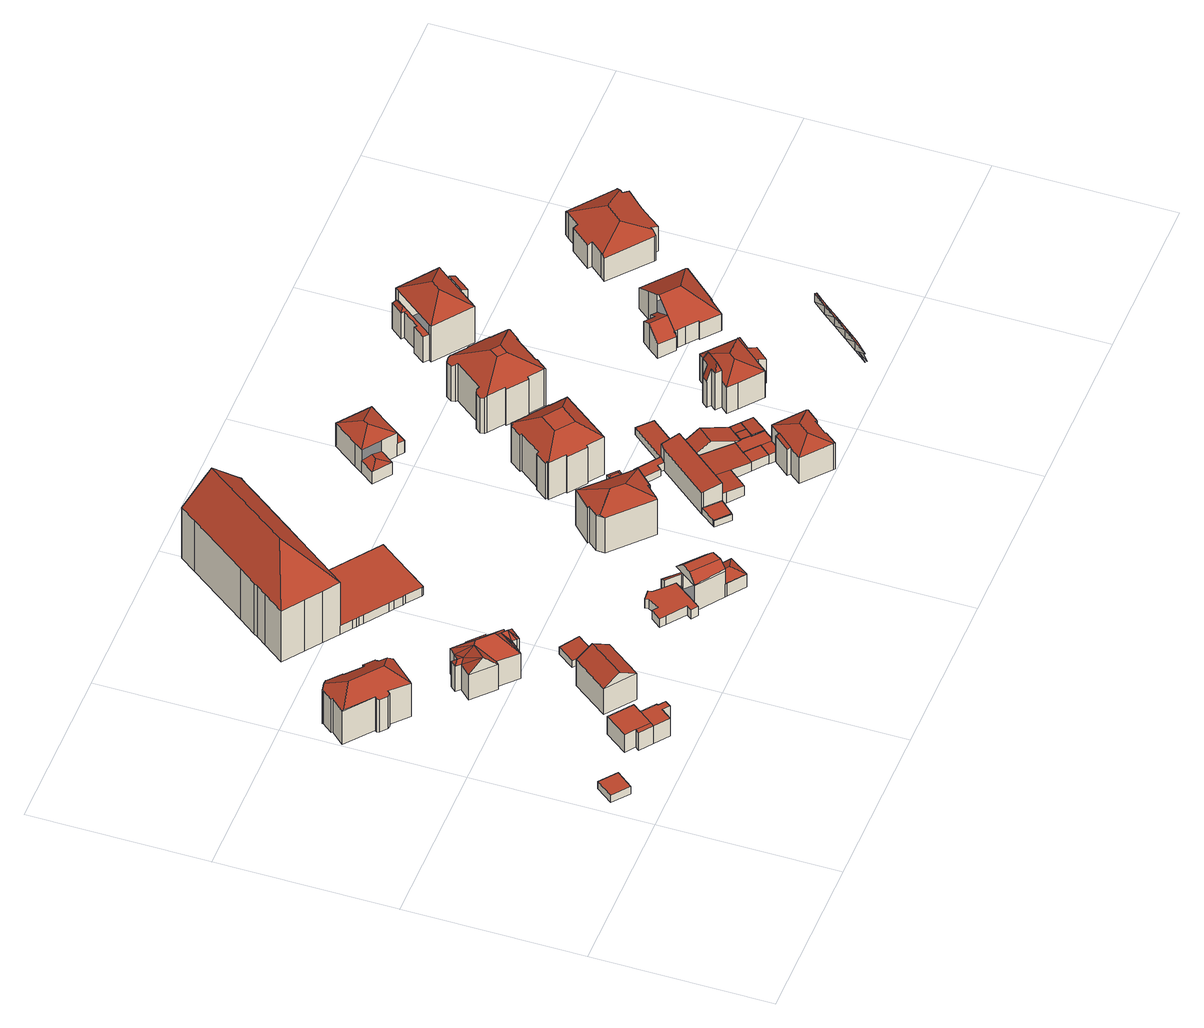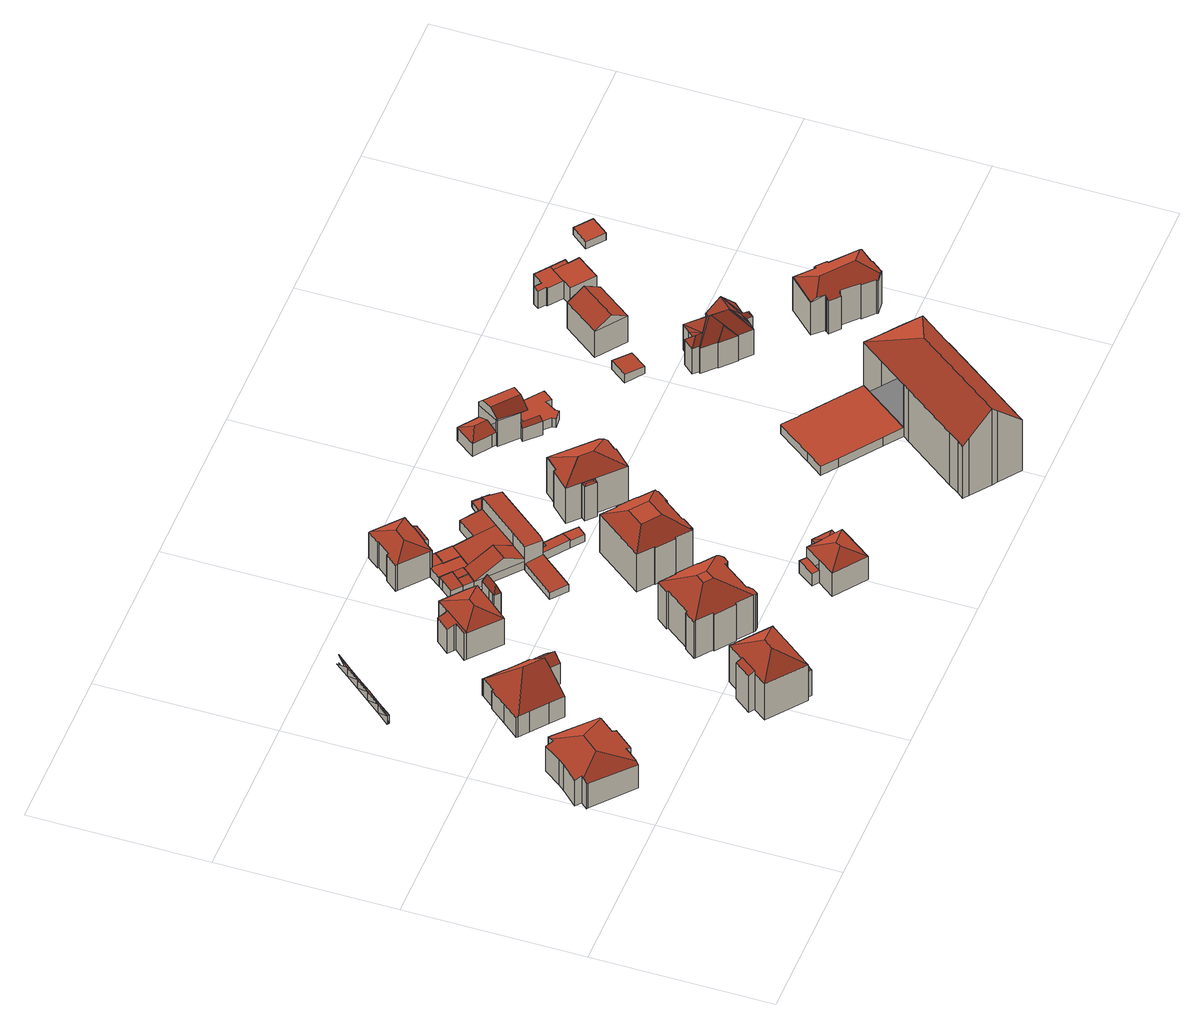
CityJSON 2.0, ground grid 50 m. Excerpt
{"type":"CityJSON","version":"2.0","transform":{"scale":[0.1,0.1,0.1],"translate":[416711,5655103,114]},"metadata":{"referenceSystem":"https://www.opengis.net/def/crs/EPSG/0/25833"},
"CityObjects":{
"building1":{"type":"Building","attributes":{"Dachtyp_tdc":"tdcPolyFlatRoof","Gemeindeschluessel":14612000,"Dachneigung":0,"QualitaetDacherkennung":77,"Geometrietyp2DReferenz":"3000","measuredHeight":2.44,"function":"31001_9998","roofType":"1000"},"geometry":[{"type":"Solid","lod":"2","boundaries":[[[[0,1,2,3]],[[1,4,5,2]],[[4,6,7,5]],[[6,0,3,7]],[[6,4,1,0]],[[3,2,5,7]]]],"semantics":{"surfaces":[{"type":"WallSurface"},{"type":"RoofSurface"},{"type":"GroundSurface"}],"values":[[0,0,0,0,1,2]]}}]},
"building2":{"type":"Building","attributes":{"Gemeindeschluessel":14612000,"Geometrietyp2DReferenz":"3000","function":"31001_9998","roofType":"9999"},"children":["building2-1","building2-2","building2-3"]},
"building2-1":{"type":"BuildingPart","attributes":{"Dachtyp_tdc":"tdcPolyFlatRoof","Dachneigung":0,"QualitaetDacherkennung":45,"Geometrietyp2DReferenz":"3000","measuredHeight":6.1,"roofType":"1000"},"parents":["building2"],"geometry":[{"type":"MultiSurface","lod":"2","boundaries":[[[8,9,10,11]],[[9,12,13,10]],[[12,14,15,13]],[[8,11,16,17]],[[17,18,14,12,9,8]],[[11,10,13,15,19,16]]],"semantics":{"surfaces":[{"type":"WallSurface"},{"type":"RoofSurface"},{"type":"GroundSurface"}],"values":[0,0,0,0,1,2]}}]},
"building2-2":{"type":"BuildingPart","attributes":{"Dachtyp_tdc":"tdcPolyFlatRoof","Dachneigung":0,"QualitaetDacherkennung":67,"Geometrietyp2DReferenz":"3000","measuredHeight":6.04,"roofType":"1000"},"parents":["building2"],"geometry":[{"type":"MultiSurface","lod":"2","boundaries":[[[20,21,22,23]],[[21,24,25,22]],[[24,26,27,25]],[[26,28,29,27]],[[28,30,31,29]],[[30,32,33,31]],[[14,20,23,15]],[[14,18,34,32,30,28,26,24,21,20]],[[23,22,25,27,29,31,33,19,15]]],"semantics":{"surfaces":[{"type":"WallSurface"},{"type":"RoofSurface"},{"type":"GroundSurface"}],"values":[0,0,0,0,0,0,0,1,2]}}]},
"building2-3":{"type":"BuildingPart","attributes":{"Dachtyp_tdc":"tdcPolyFlatRoof","Dachneigung":3.49,"QualitaetDacherkennung":48,"Geometrietyp2DReferenz":"3000","measuredHeight":6.11,"roofType":"2100"},"parents":["building2"],"geometry":[{"type":"MultiSurface","lod":"2","boundaries":[[[35,36,33,32]],[[35,17,16,36]],[[17,35,32,34,18]],[[19,33,36,16]]],"semantics":{"surfaces":[{"type":"WallSurface"},{"type":"RoofSurface"},{"type":"GroundSurface"}],"values":[0,0,1,2]}}]},
"building3":{"type":"Building","attributes":{"Dachtyp_tdc":"tdcFreeFormRoof","Gemeindeschluessel":14612000,"Dachneigung":28.04,"QualitaetDacherkennung":52,"Geometrietyp2DReferenz":"3000","measuredHeight":14.9,"function":"31001_9998","roofType":"5000"},"geometry":[{"type":"Solid","lod":"2","boundaries":[[[[37,38,39,40,41,42,43,44,45,46,47,48,49,50,51,52]],[[44,53,45]],[[54,55,56]],[[57,49,48]],[[58,57,59]],[[60,61,62,63,64,65,66,67,68,69,70,71,72,73,74,75,76,77,78,79,80,81,82,83,84]],[[85,53,61,60]],[[53,44,62,61]],[[44,43,63,62]],[[43,42,64,63]],[[42,41,65,64]],[[41,40,66,65]],[[40,39,67,66]],[[39,38,68,67]],[[38,37,69,68]],[[37,52,70,69]],[[52,51,71,70]],[[51,50,72,71]],[[50,49,73,72]],[[49,57,74,73]],[[57,58,75,74]],[[58,86,76,75]],[[86,87,77,76]],[[87,88,78,77]],[[88,89,79,78]],[[89,90,80,79]],[[90,55,81,80]],[[55,54,82,81]],[[54,91,83,82]],[[91,92,84,83]],[[92,85,60,84]],[[85,92,91,54,56,46,45,53]],[[57,48,47,59]],[[46,56,55,90,89,88,87,86,58,59,47]]]],"semantics":{"surfaces":[{"type":"RoofSurface"},{"type":"WallSurface"},{"type":"GroundSurface"}],"values":[[0,1,1,1,1,2,1,1,1,1,1,1,1,1,1,1,1,1,1,1,1,1,1,1,1,1,1,1,1,1,1,0,0,0]]}}]},
"building4":{"type":"Building","attributes":{"Dachtyp_tdc":"tdcGableRoof","Gemeindeschluessel":14612000,"Dachneigung":31.62,"QualitaetDacherkennung":65,"Geometrietyp2DReferenz":"3000","measuredHeight":12.17,"function":"31001_9998","roofType":"3100"},"geometry":[{"type":"Solid","lod":"2","boundaries":[[[[93,94,95,96]],[[97,98,99]],[[94,93,100]],[[98,94,100,99]],[[93,97,99,100]],[[95,101,102,96]],[[94,98,101,95]],[[98,97,102,101]],[[97,93,96,102]]]],"semantics":{"surfaces":[{"type":"WallSurface"},{"type":"RoofSurface"},{"type":"GroundSurface"}],"values":[[0,0,0,1,1,2,0,0,0]]}}]},
"building5":{"type":"Building","attributes":{"Dachtyp_tdc":"tdcFreeFormRoof","Gemeindeschluessel":14612000,"Dachneigung":45.5,"QualitaetDacherkennung":18,"Geometrietyp2DReferenz":"3000","measuredHeight":13.74,"function":"31001_9998","roofType":"5000"},"geometry":[{"type":"Solid","lod":"2","boundaries":[[[[103,104,105,106]],[[104,107,108,105]],[[107,109,110,108]],[[109,111,112,110]],[[111,113,114,112]],[[113,115,116,114]],[[115,117,118,116]],[[117,119,120,118]],[[119,121,122,120]],[[121,123,124,122]],[[123,125,126,124]],[[125,127,128,126]],[[127,129,130,128]],[[129,131,132,130]],[[131,133,134,132]],[[133,135,136,134]],[[137,138,139,131,129]],[[140,137,129,127]],[[125,123,141]],[[127,142,140]],[[125,142,127]],[[141,142,125]],[[143,142,141]],[[143,141,117]],[[117,115,143]],[[144,141,123,121]],[[144,121,119]],[[141,144,119,117]],[[143,113,111,142]],[[145,146,137,140,142,111,109]],[[147,107,104]],[[148,104,103]],[[147,109,107]],[[109,147,145]],[[148,103,149]],[[104,148,147]],[[148,149,150]],[[145,147,148,150,151]],[[146,145,151,152]],[[138,137,146,152,135]],[[139,138,135,133]],[[139,133,131]],[[113,143,115]],[[152,151,153,154]],[[135,152,154,136]],[[151,150,155,153]],[[150,149,156,155]],[[149,103,106,156]],[[136,154,153,155,156,106,105,108,110,112,114,116,118,120,122,124,126,128,130,132,134]]]],"semantics":{"surfaces":[{"type":"WallSurface"},{"type":"RoofSurface"},{"type":"GroundSurface"}],"values":[[0,0,0,0,0,0,0,0,0,0,0,0,0,0,0,0,1,1,1,1,1,1,1,1,1,1,1,1,1,1,1,1,1,1,1,1,1,1,1,1,1,1,0,0,0,0,0,0,2]]}}]},
"building6":{"type":"Building","attributes":{"Dachtyp_tdc":"tdcPolyFlatRoof","Gemeindeschluessel":14612000,"Dachneigung":4.87,"QualitaetDacherkennung":77,"Geometrietyp2DReferenz":"3000","measuredHeight":2.91,"function":"31001_9998","roofType":"2100"},"geometry":[{"type":"Solid","lod":"2","boundaries":[[[[157,158,159,160]],[[158,161,162,159]],[[161,163,164,162]],[[163,157,160,164]],[[163,161,158,157]],[[160,159,162,164]]]],"semantics":{"surfaces":[{"type":"WallSurface"},{"type":"RoofSurface"},{"type":"GroundSurface"}],"values":[[0,0,0,0,1,2]]}}]},
"building7":{"type":"Building","attributes":{"name":"32. Grundschule Sieben Schwaben Dresden","Gemeindeschluessel":14612000,"Geometrietyp2DReferenz":"3000","function":"31001_3021","roofType":"9999"},"children":["building7-1","building7-2"]},
"building7-1":{"type":"BuildingPart","attributes":{"Dachtyp_tdc":"tdcPolyFlatRoof","Dachneigung":0,"QualitaetDacherkennung":0,"Geometrietyp2DReferenz":"3000","measuredHeight":3,"roofType":"9999"},"parents":["building7"],"geometry":[{"type":"MultiSurface","lod":"2","boundaries":[[[165,166,167,168,169,170,171,172,173,174,175,176,177,178,179,180]],[[180,179,181,182]],[[179,178,183,181]],[[178,177,184,183]],[[177,176,185,184]],[[176,175,186,185]],[[175,174,187,186]],[[174,173,188,187]],[[173,172,189,188]],[[172,171,190,189]],[[170,169,191,192]],[[169,168,193,191]],[[168,167,194,193]],[[167,166,195,194]],[[166,165,196,195]],[[165,180,182,196]],[[182,181,183,184,185,186,187,188,189,190,192,191,193,194,195,196]],[[192,190,171,170]]],"semantics":{"surfaces":[{"type":"RoofSurface"},{"type":"WallSurface"},{"type":"GroundSurface"},{"type":"ClosureSurface","isClosure":"1","QuelleClosure":"LoD1Solid"}],"values":[0,1,1,1,1,1,1,1,1,1,1,1,1,1,1,1,2,3]}}]},
"building7-2":{"type":"BuildingPart","attributes":{"Dachtyp_tdc":"tdcHipAndGableRoof","Dachneigung":44.32,"QualitaetDacherkennung":48,"Geometrietyp2DReferenz":"3000","measuredHeight":26.65,"roofType":"5000"},"parents":["building7"],"geometry":[{"type":"MultiSurface","lod":"2","boundaries":[[[197,198,199,200]],[[198,201,202,199]],[[201,203,204,202]],[[203,205,206,204]],[[205,207,208,206]],[[207,209,210,208]],[[209,211,212,210]],[[211,213,214,212]],[[213,215,216,214]],[[215,217,218,216]],[[217,219,220,218]],[[219,221,170,192,220]],[[222,223,190,171]],[[223,224,225,190]],[[224,226,227,225]],[[226,228,229,227]],[[228,230,231,229]],[[230,232,233,231]],[[232,197,200,233]],[[228,226,224,223,234]],[[223,222,221,219,217,215,213,211,209,207,234]],[[207,205,203,201,198,197,232,230,228,234]],[[200,199,202,204,206,208,210,212,214,216,218,220,192,190,225,227,229,231,233]]],"semantics":{"surfaces":[{"type":"WallSurface"},{"type":"RoofSurface"},{"type":"GroundSurface"}],"values":[0,0,0,0,0,0,0,0,0,0,0,0,0,0,0,0,0,0,0,1,1,1,2]}}]},
"building8":{"type":"Building","attributes":{"Gemeindeschluessel":14612000,"Geometrietyp2DReferenz":"3000","function":"31001_9998","roofType":"9999"},"children":["building8-1","building8-2","building8-3","building8-4"]},
"building8-1":{"type":"BuildingPart","attributes":{"Dachtyp_tdc":"tdcHipAndGableRoof","Dachneigung":25.27,"QualitaetDacherkennung":54,"Geometrietyp2DReferenz":"3000","measuredHeight":6.06,"roofType":"5000"},"parents":["building8"],"geometry":[{"type":"MultiSurface","lod":"2","boundaries":[[[235,236,237,238]],[[236,239,240,237]],[[241,242,243,244]],[[242,245,246,243]],[[245,235,238,246]],[[247,245,248]],[[245,242,241,249,248]],[[250,251,247,248,249]],[[236,251,250,239]],[[235,247,251,236]],[[245,247,235]],[[238,237,240,244,243,246]]],"semantics":{"surfaces":[{"type":"WallSurface"},{"type":"RoofSurface"},{"type":"GroundSurface"}],"values":[0,0,0,0,0,1,1,1,0,0,0,2]}}]},
"building8-2":{"type":"BuildingPart","attributes":{"Dachtyp_tdc":"tdcCutGableRoof","Dachneigung":43.61,"QualitaetDacherkennung":55,"Geometrietyp2DReferenz":"3000","measuredHeight":11.83,"roofType":"9999"},"parents":["building8"],"geometry":[{"type":"MultiSurface","lod":"2","boundaries":[[[252,253,254]],[[252,255,256,253]],[[255,257,241,244,256]],[[258,259,260,261,240,239,250]],[[262,263,264,265,266,267]],[[268,269,270,271]],[[263,270,269,264]],[[258,268,271,259]],[[259,271,270,263,262]],[[257,265,264,269,268,258]],[[262,267,252]],[[252,267,266,255]],[[255,266,265,257]],[[253,256,244,240,261,272]]],"semantics":{"surfaces":[{"type":"WallSurface"},{"type":"RoofSurface"},{"type":"GroundSurface"}],"values":[0,0,0,0,1,1,1,0,0,0,0,0,0,2]}}]},
"building8-3":{"type":"BuildingPart","attributes":{"Dachtyp_tdc":"tdcPolyFlatRoof","Dachneigung":0,"QualitaetDacherkennung":0,"Geometrietyp2DReferenz":"3000","measuredHeight":3.01,"roofType":"9999"},"parents":["building8"],"geometry":[{"type":"MultiSurface","lod":"2","boundaries":[[[273,274,275,276,277,278,260,279,280,281,282,283,284,285]],[[285,284,286,287]],[[284,283,288,286]],[[283,282,289,288]],[[282,281,290,289]],[[281,280,291,290]],[[260,278,292,261]],[[278,277,293,292]],[[277,276,294,293]],[[276,275,295,294]],[[275,274,296,295]],[[274,273,297,296]],[[273,285,287,297]],[[287,286,288,289,290,291,272,261,292,293,294,295,296,297]],[[272,291,280,279]],[[261,272,279,260]]],"semantics":{"surfaces":[{"type":"RoofSurface"},{"type":"WallSurface"},{"type":"GroundSurface"},{"type":"ClosureSurface","isClosure":"1","QuelleClosure":"LoD1Solid"}],"values":[0,1,1,1,1,1,1,1,1,1,1,1,1,2,3,3]}}]},
"building8-4":{"type":"BuildingPart","attributes":{"Dachtyp_tdc":"tdcPolyFlatRoof","Dachneigung":29.07,"QualitaetDacherkennung":36,"Geometrietyp2DReferenz":"3000","measuredHeight":5.44,"roofType":"2100"},"parents":["building8"],"geometry":[{"type":"MultiSurface","lod":"2","boundaries":[[[298,279,272]],[[299,300,301,291,280]],[[300,302,303,301]],[[302,254,253,303]],[[302,300,299,298,254]],[[253,272,291,301,303]]],"semantics":{"surfaces":[{"type":"WallSurface"},{"type":"RoofSurface"},{"type":"GroundSurface"}],"values":[0,0,0,0,1,2]}}]},
"building9":{"type":"Building","attributes":{"Dachtyp_tdc":"tdcFreeFormRoof","Gemeindeschluessel":14612000,"Dachneigung":26.26,"QualitaetDacherkennung":74,"Geometrietyp2DReferenz":"3000","measuredHeight":15.31,"function":"31001_9998","roofType":"5000"},"geometry":[{"type":"Solid","lod":"2","boundaries":[[[[304,305,306,307]],[[305,308,309,306]],[[308,310,311,309]],[[310,312,313,311]],[[312,314,315,313]],[[314,316,317,315]],[[316,318,319,317]],[[318,320,321,319]],[[320,322,323,321]],[[322,324,325,323]],[[324,304,307,325]],[[326,327,318,316,328]],[[329,310,308,330,331,332]],[[328,316,314,312,310,329]],[[326,328,329,332,324,322]],[[320,327,326,322]],[[305,330,308]],[[318,327,320]],[[304,331,330,305]],[[324,332,331,304]],[[307,306,309,311,313,315,317,319,321,323,325]]]],"semantics":{"surfaces":[{"type":"WallSurface"},{"type":"RoofSurface"},{"type":"GroundSurface"}],"values":[[0,0,0,0,0,0,0,0,0,0,0,1,1,1,1,0,0,0,0,0,2]]}}]},
"building10":{"type":"Building","attributes":{"Gemeindeschluessel":14612000,"Dachneigung":90,"Dachorientierung":0,"MittlereTraufHoehe":117.11,"QualitaetDacherkennung":100,"ObjektHoehe":2.08,"BodenHoehe":115.04,"Geometrietyp2DReferenz":"3000","AbsoluteHoehe":117.11,"Dachflaeche":29.92,"measuredHeight":2.08,"function":"31001_9998","roofType":"1000","storeysAboveGround":1},"geometry":[{"type":"MultiSurface","lod":"2","boundaries":[[[333,334,335,336]],[[334,337,338,335]],[[337,339,340,338]],[[339,333,336,340]],[[339,337,334,333]],[[336,335,338,340]]],"semantics":{"surfaces":[{"type":"WallSurface"},{"type":"RoofSurface"},{"type":"GroundSurface"}],"values":[0,0,0,0,1,2]}}]},
"building11":{"type":"Building","attributes":{"Dachtyp_tdc":"tdcPolyFlatRoof","Gemeindeschluessel":14612000,"Dachneigung":0,"QualitaetDacherkennung":68,"Geometrietyp2DReferenz":"3000","measuredHeight":2.04,"function":"31001_9998","roofType":"1000"},"geometry":[{"type":"Solid","lod":"2","boundaries":[[[[333,341,342,343]],[[341,344,345,342]],[[344,346,347,345]],[[346,333,343,347]],[[346,344,341,333]],[[343,342,345,347]]]],"semantics":{"surfaces":[{"type":"WallSurface"},{"type":"RoofSurface"},{"type":"GroundSurface"}],"values":[[0,0,0,0,1,2]]}}]},
"building12":{"type":"Building","attributes":{"Dachtyp_tdc":"tdcFreeFormRoof","Gemeindeschluessel":14612000,"Dachneigung":15.37,"QualitaetDacherkennung":24,"Geometrietyp2DReferenz":"3000","measuredHeight":12.22,"function":"31001_9998","roofType":"5000"},"geometry":[{"type":"Solid","lod":"2","boundaries":[[[[348,349,350,351]],[[349,352,353,350]],[[352,354,355,353]],[[354,348,351,355]],[[356,354,352]],[[357,356,352,349]],[[357,349,348]],[[356,357,348,354]],[[351,350,353,355]]]],"semantics":{"surfaces":[{"type":"WallSurface"},{"type":"RoofSurface"},{"type":"GroundSurface"}],"values":[[0,0,0,0,1,1,1,1,2]]}}]},
"building13":{"type":"Building","attributes":{"Dachtyp_tdc":"tdcPolyFlatRoof","Gemeindeschluessel":14612000,"Dachneigung":0,"QualitaetDacherkennung":64,"Geometrietyp2DReferenz":"3000","measuredHeight":2.35,"function":"31001_9998","roofType":"1000"},"geometry":[{"type":"Solid","lod":"2","boundaries":[[[[358,359,360,361]],[[359,362,363,360]],[[362,364,365,363]],[[364,358,361,365]],[[364,362,359,358]],[[361,360,363,365]]]],"semantics":{"surfaces":[{"type":"WallSurface"},{"type":"RoofSurface"},{"type":"GroundSurface"}],"values":[[0,0,0,0,1,2]]}}]},
"building14":{"type":"Building","attributes":{"Dachtyp_tdc":"tdcPolyFlatRoof","Gemeindeschluessel":14612000,"Dachneigung":7.74,"QualitaetDacherkennung":74,"Geometrietyp2DReferenz":"3000","measuredHeight":8.17,"function":"31001_9998","roofType":"2100"},"geometry":[{"type":"Solid","lod":"2","boundaries":[[[[366,367,343,368]],[[367,369,347,343]],[[369,370,371,347]],[[370,372,373,371]],[[372,374,375,373]],[[374,376,377,375]],[[376,378,379,377]],[[378,366,368,379]],[[378,376,374,372,370,369,367,366]],[[368,343,347,371,373,375,377,379]]]],"semantics":{"surfaces":[{"type":"WallSurface"},{"type":"RoofSurface"},{"type":"GroundSurface"}],"values":[[0,0,0,0,0,0,0,0,1,2]]}}]},
"building15":{"type":"Building","attributes":{"Dachtyp_tdc":"tdcPolyFlatRoof","Gemeindeschluessel":14612000,"Dachneigung":6.33,"QualitaetDacherkennung":70,"Geometrietyp2DReferenz":"3000","measuredHeight":2.8,"function":"31001_9998","roofType":"2100"},"geometry":[{"type":"Solid","lod":"2","boundaries":[[[[380,364,365,381]],[[364,382,363,365]],[[382,383,384,363]],[[383,385,386,384]],[[385,387,388,386]],[[387,380,381,388]],[[387,385,383,382,364,380]],[[381,365,363,384,386,388]]]],"semantics":{"surfaces":[{"type":"WallSurface"},{"type":"RoofSurface"},{"type":"GroundSurface"}],"values":[[0,0,0,0,0,0,1,2]]}}]},
"building16":{"type":"Building","attributes":{"Gemeindeschluessel":14612000,"Geometrietyp2DReferenz":"3000","function":"31001_9998","roofType":"9999"},"children":["building16-1","building16-2","building16-3"]},
"building16-1":{"type":"BuildingPart","attributes":{"Dachtyp_tdc":"tdcPolyFlatRoof","Dachneigung":0,"QualitaetDacherkennung":78,"Geometrietyp2DReferenz":"3000","measuredHeight":3.06,"roofType":"1000"},"parents":["building16"],"geometry":[{"type":"MultiSurface","lod":"2","boundaries":[[[389,390,391,392,393]],[[390,394,395,391]],[[394,396,397,398,395]],[[396,394,390,389]],[[392,391,395,398]]],"semantics":{"surfaces":[{"type":"WallSurface"},{"type":"RoofSurface"},{"type":"GroundSurface"}],"values":[0,0,0,1,2]}}]},
"building16-2":{"type":"BuildingPart","attributes":{"Dachtyp_tdc":"tdcPolyFlatRoof","Dachneigung":5.35,"QualitaetDacherkennung":68,"Geometrietyp2DReferenz":"3000","measuredHeight":3.99,"roofType":"2100"},"parents":["building16"],"geometry":[{"type":"MultiSurface","lod":"2","boundaries":[[[399,400,401,402]],[[400,403,404,401]],[[403,405,406,404]],[[407,399,402,408]],[[407,409,405,403,400,399]],[[402,401,404,406,408]]],"semantics":{"surfaces":[{"type":"WallSurface"},{"type":"RoofSurface"},{"type":"GroundSurface"}],"values":[0,0,0,0,1,2]}}]},
"building16-3":{"type":"BuildingPart","attributes":{"Dachtyp_tdc":"tdcPolyFlatRoof","Dachneigung":4.86,"QualitaetDacherkennung":75,"Geometrietyp2DReferenz":"3000","measuredHeight":3.97,"roofType":"2100"},"parents":["building16"],"geometry":[{"type":"MultiSurface","lod":"2","boundaries":[[[397,407,408,398]],[[405,410,411,406]],[[410,412,413,411]],[[412,393,392,413]],[[393,412,410,405,409,407,397]],[[398,408,406,411,413,392]]],"semantics":{"surfaces":[{"type":"WallSurface"},{"type":"RoofSurface"},{"type":"GroundSurface"}],"values":[0,0,0,0,1,2]}}]},
"building17":{"type":"Building","attributes":{"Dachtyp_tdc":"tdcCutTentRoof","Gemeindeschluessel":14612000,"Dachneigung":33.97,"QualitaetDacherkennung":71,"Geometrietyp2DReferenz":"3000","measuredHeight":16.58,"function":"31001_9998","roofType":"9999"},"geometry":[{"type":"Solid","lod":"2","boundaries":[[[[414,415,416,417]],[[415,418,419,416]],[[418,420,421,419]],[[420,422,423,421]],[[422,424,425,423]],[[424,426,427,425]],[[426,428,429,427]],[[428,430,431,429]],[[432,433,434,435]],[[433,414,417,434]],[[420,418,436,437]],[[430,428,426,424,422,420,437,438]],[[439,440,441,442,443,444,445,446,447,430,438,448]],[[418,415,414,433,432,439,448,436]],[[448,438,437,436]],[[417,416,419,421,423,425,427,429,431,449,450,451,452,453,454,455,456,457,435,434]],[[430,447,449,431]],[[447,446,450,449]],[[446,445,451,450]],[[445,444,452,451]],[[444,443,453,452]],[[443,442,454,453]],[[442,441,455,454]],[[441,440,456,455]],[[440,439,457,456]],[[439,432,435,457]]]],"semantics":{"surfaces":[{"type":"WallSurface"},{"type":"RoofSurface"},{"type":"GroundSurface"}],"values":[[0,0,0,0,0,0,0,0,0,0,1,1,1,1,1,2,0,0,0,0,0,0,0,0,0,0]]}}]},
"building18":{"type":"Building","attributes":{"Gemeindeschluessel":14612000,"Geometrietyp2DReferenz":"3000","function":"31001_9998","roofType":"9999"},"children":["building18-1","building18-2","building18-3"]},
"building18-1":{"type":"BuildingPart","attributes":{"Dachtyp_tdc":"tdcPolyFlatRoof","Dachneigung":0,"QualitaetDacherkennung":52,"Geometrietyp2DReferenz":"3000","measuredHeight":4.29,"roofType":"1000"},"parents":["building18"],"geometry":[{"type":"MultiSurface","lod":"2","boundaries":[[[458,459,460,461]],[[459,462,463,460]],[[462,464,465,463]],[[464,462,459,458]],[[461,460,463,465]]],"semantics":{"surfaces":[{"type":"WallSurface"},{"type":"RoofSurface"},{"type":"GroundSurface"}],"values":[0,0,0,1,2]}}]},
"building18-2":{"type":"BuildingPart","attributes":{"Dachtyp_tdc":"tdcHipAndGableRoof","Dachneigung":11.28,"QualitaetDacherkennung":74,"Geometrietyp2DReferenz":"3000","measuredHeight":4.8,"roofType":"5000"},"parents":["building18"],"geometry":[{"type":"MultiSurface","lod":"2","boundaries":[[[466,467,468,469]],[[467,470,471,468]],[[472,473,474,475]],[[469,471,473,472]],[[471,470,474,473]],[[466,469,472,475]],[[471,469,468]]],"semantics":{"surfaces":[{"type":"RoofSurface"},{"type":"GroundSurface"},{"type":"WallSurface"}],"values":[0,0,1,2,2,2,0]}}]},
"building18-3":{"type":"BuildingPart","attributes":{"Dachtyp_tdc":"tdcHipRoof","Dachneigung":22.93,"QualitaetDacherkennung":83,"Geometrietyp2DReferenz":"3000","measuredHeight":10.37,"roofType":"3200"},"parents":["building18"],"geometry":[{"type":"MultiSurface","lod":"2","boundaries":[[[476,477,466,475,465,464]],[[478,474,470]],[[478,479,480,474]],[[479,481,482,480]],[[481,483,484,482]],[[483,485,486,484]],[[485,487,461,486]],[[487,458,461]],[[485,483,488]],[[478,477,476,489]],[[483,481,479,478,489,488]],[[476,487,485,488,489]],[[465,475,474,480,482,484,486,461]]],"semantics":{"surfaces":[{"type":"WallSurface"},{"type":"RoofSurface"},{"type":"GroundSurface"}],"values":[0,0,0,0,0,0,0,0,1,1,1,1,2]}}]},
"building19":{"type":"Building","attributes":{"Gemeindeschluessel":14612000,"Geometrietyp2DReferenz":"3000","function":"31001_9998","roofType":"9999"},"children":["building19-1","building19-2"]},
"building19-1":{"type":"BuildingPart","attributes":{"Dachtyp_tdc":"tdcHipRoof","Dachneigung":22.68,"QualitaetDacherkennung":78,"Geometrietyp2DReferenz":"3000","measuredHeight":11.11,"roofType":"3200"},"parents":["building19"],"geometry":[{"type":"MultiSurface","lod":"2","boundaries":[[[490,491,492,493]],[[491,494,492]],[[495,496,497,498]],[[496,499,500,497]],[[499,501,502,500]],[[501,503,504,502]],[[503,505,506,504]],[[505,507,508,506]],[[507,509,510,508]],[[503,501,499,511]],[[490,512,513]],[[499,496,495,494,491,490,513,511]],[[512,514,515,516,509,507,505,503,511,513]],[[510,517,518,519,520,493,492,498,497,500,502,504,506,508]],[[509,516,517,510]],[[516,515,518,517]],[[515,514,519,518]],[[514,512,520,519]],[[512,490,493,520]]],"semantics":{"surfaces":[{"type":"WallSurface"},{"type":"RoofSurface"},{"type":"GroundSurface"}],"values":[0,0,0,0,0,0,0,0,0,1,1,1,1,2,0,0,0,0,0]}}]},
"building19-2":{"type":"BuildingPart","attributes":{"Dachtyp_tdc":"tdcPolyFlatRoof","Dachneigung":23.75,"QualitaetDacherkennung":48,"Geometrietyp2DReferenz":"3000","measuredHeight":9.37,"roofType":"2100"},"parents":["building19"],"geometry":[{"type":"MultiSurface","lod":"2","boundaries":[[[521,522,495,498,523]],[[524,492,494]],[[524,525,526,492]],[[525,521,523,526]],[[525,524,522,521]],[[523,498,492,526]]],"semantics":{"surfaces":[{"type":"WallSurface"},{"type":"RoofSurface"},{"type":"GroundSurface"}],"values":[0,0,0,0,1,2]}}]},
"building20":{"type":"Building","attributes":{"Dachtyp_tdc":"tdcGableRoof","Gemeindeschluessel":14612000,"Dachneigung":24.78,"QualitaetDacherkennung":5,"Geometrietyp2DReferenz":"3000","measuredHeight":6.73,"function":"31001_9998","roofType":"3100"},"geometry":[{"type":"Solid","lod":"2","boundaries":[[[[527,528,529,530]],[[528,531,532,529]],[[531,533,534,532]],[[533,412,535,534]],[[412,536,537,535]],[[536,527,530,537]],[[538,539,540,541]],[[531,528,540,539,542,533]],[[533,542,412]],[[412,542,539,538,536]],[[527,541,540,528]],[[536,538,541,527]],[[530,529,532,534,535,537]]]],"semantics":{"surfaces":[{"type":"WallSurface"},{"type":"RoofSurface"},{"type":"GroundSurface"}],"values":[[0,0,0,0,0,0,1,1,0,0,0,0,2]]}}]},
"building21":{"type":"Building","attributes":{"Gemeindeschluessel":14612000,"Geometrietyp2DReferenz":"3000","function":"31001_9998","roofType":"9999"},"children":["building21-1","building21-2","building21-3"]},
"building21-1":{"type":"BuildingPart","attributes":{"Dachtyp_tdc":"tdcPolyFlatRoof","Dachneigung":2.95,"QualitaetDacherkennung":64,"Geometrietyp2DReferenz":"3000","measuredHeight":3.42,"roofType":"2100"},"parents":["building21"],"geometry":[{"type":"MultiSurface","lod":"2","boundaries":[[[543,544,545]],[[543,546,547,544]],[[546,548,549,547]],[[548,550,551,549]],[[550,552,553,554,551]],[[550,548,546,543,552]],[[554,544,547,549,551]]],"semantics":{"surfaces":[{"type":"WallSurface"},{"type":"RoofSurface"},{"type":"GroundSurface"}],"values":[0,0,0,0,0,1,2]}}]},
"building21-2":{"type":"BuildingPart","attributes":{"Dachtyp_tdc":"tdcPolyFlatRoof","Dachneigung":0,"QualitaetDacherkennung":70,"Geometrietyp2DReferenz":"3000","measuredHeight":3.07,"roofType":"1000"},"parents":["building21"],"geometry":[{"type":"MultiSurface","lod":"2","boundaries":[[[553,555,556,554]],[[555,557,558,556]],[[557,559,560,558]],[[559,561,562,560]],[[563,564,565,566]],[[564,567,568,565]],[[567,569,570,568]],[[569,545,544,570]],[[569,567,564,563,561,559,557,555,553,545]],[[554,556,558,560,562,566,565,568,570,544]]],"semantics":{"surfaces":[{"type":"WallSurface"},{"type":"RoofSurface"},{"type":"GroundSurface"}],"values":[0,0,0,0,0,0,0,0,1,2]}}]},
"building21-3":{"type":"BuildingPart","attributes":{"Dachtyp_tdc":"tdcPolyFlatRoof","Dachneigung":0,"QualitaetDacherkennung":46,"Geometrietyp2DReferenz":"3000","measuredHeight":3.17,"roofType":"1000"},"parents":["building21"],"geometry":[{"type":"MultiSurface","lod":"2","boundaries":[[[571,572,573,574]],[[572,394,575,573]],[[394,576,563,566,575]],[[577,571,574,562,561]],[[577,576,394,572,571]],[[574,573,575,566,562]]],"semantics":{"surfaces":[{"type":"WallSurface"},{"type":"RoofSurface"},{"type":"GroundSurface"}],"values":[0,0,0,0,1,2]}}]},
"building22":{"type":"Building","attributes":{"Dachtyp_tdc":"tdcPolyFlatRoof","Gemeindeschluessel":14612000,"Dachneigung":3.2,"QualitaetDacherkennung":64,"Geometrietyp2DReferenz":"3000","measuredHeight":2.5,"function":"31001_9998","roofType":"2100"},"geometry":[{"type":"Solid","lod":"2","boundaries":[[[[578,579,580,581]],[[579,582,583,580]],[[582,584,585,583]],[[584,578,581,585]],[[584,582,579,578]],[[581,580,583,585]]]],"semantics":{"surfaces":[{"type":"WallSurface"},{"type":"RoofSurface"},{"type":"GroundSurface"}],"values":[[0,0,0,0,1,2]]}}]},
"building23":{"type":"Building","attributes":{"Dachtyp_tdc":"tdcPolyFlatRoof","Gemeindeschluessel":14612000,"Dachneigung":2.97,"QualitaetDacherkennung":57,"Geometrietyp2DReferenz":"3000","measuredHeight":2.99,"function":"31001_9998","roofType":"2100"},"geometry":[{"type":"Solid","lod":"2","boundaries":[[[[586,548,587,588]],[[548,589,532,587]],[[589,590,529,532]],[[590,586,588,529]],[[590,589,548,586]],[[588,587,532,529]]]],"semantics":{"surfaces":[{"type":"WallSurface"},{"type":"RoofSurface"},{"type":"GroundSurface"}],"values":[[0,0,0,0,1,2]]}}]},
"building24":{"type":"Building","attributes":{"Dachtyp_tdc":"tdcPolyFlatRoof","Gemeindeschluessel":14612000,"Dachneigung":3.3,"QualitaetDacherkennung":74,"Geometrietyp2DReferenz":"3000","measuredHeight":3.38,"function":"31001_9998","roofType":"2100"},"geometry":[{"type":"Solid","lod":"2","boundaries":[[[[591,592,556,558]],[[592,550,551,556]],[[550,548,549,551]],[[548,586,593,549]],[[586,594,595,593]],[[594,596,597,595]],[[596,591,558,597]],[[596,594,586,548,550,592,591]],[[558,556,551,549,593,595,597]]]],"semantics":{"surfaces":[{"type":"WallSurface"},{"type":"RoofSurface"},{"type":"GroundSurface"}],"values":[[0,0,0,0,0,0,0,1,2]]}}]},
"building25":{"type":"Building","attributes":{"Dachtyp_tdc":"tdcCutTentRoof","Gemeindeschluessel":14612000,"Dachneigung":28.59,"QualitaetDacherkennung":69,"Geometrietyp2DReferenz":"3000","measuredHeight":16.96,"function":"31001_9998","roofType":"9999"},"geometry":[{"type":"Solid","lod":"2","boundaries":[[[[598,599,600,601]],[[599,602,603,600]],[[602,604,605,603]],[[604,606,607,605]],[[606,608,609,607]],[[608,610,611,609]],[[610,612,613,611]],[[612,614,615,613]],[[614,616,617,615]],[[616,618,619,617]],[[618,620,621,619]],[[620,622,623,621]],[[622,624,625,623]],[[624,626,627,625]],[[626,628,629,627]],[[628,630,631,629]],[[630,632,633,631]],[[632,634,635,633]],[[634,636,637,635]],[[636,638,639,637]],[[638,640,641,639]],[[640,642,643,641]],[[642,644,645,643]],[[644,646,647,645]],[[646,648,649,647]],[[648,650,651,649]],[[650,652,653,651]],[[652,598,601,653]],[[616,614,612,610,608,606,654,655]],[[638,636,634,632,630,628,626,624,622,620,618,616,655,656]],[[648,646,644,642,640,638,656,657]],[[606,604,602,599,598,652,650,648,657,654]],[[657,656,655,654]],[[601,600,603,605,607,609,611,613,615,617,619,621,623,625,627,629,631,633,635,637,639,641,643,645,647,649,651,653]]]],"semantics":{"surfaces":[{"type":"WallSurface"},{"type":"RoofSurface"},{"type":"GroundSurface"}],"values":[[0,0,0,0,0,0,0,0,0,0,0,0,0,0,0,0,0,0,0,0,0,0,0,0,0,0,0,0,1,1,1,1,1,2]]}}]},
"building26":{"type":"Building","attributes":{"Gemeindeschluessel":14612000,"Geometrietyp2DReferenz":"3000","function":"31001_9998","roofType":"9999"},"children":["building26-1","building26-2","building26-3"]},
"building26-1":{"type":"BuildingPart","attributes":{"Dachtyp_tdc":"tdcPolyFlatRoof","Dachneigung":21.55,"QualitaetDacherkennung":41,"Geometrietyp2DReferenz":"3000","measuredHeight":9.54,"roofType":"2100"},"parents":["building26"],"geometry":[{"type":"MultiSurface","lod":"2","boundaries":[[[658,659,660,661]],[[659,662,663,664,660]],[[665,666,667,668,669]],[[666,670,671,667]],[[670,672,673,671]],[[672,674,675,673]],[[674,658,661,675]],[[674,672,670,666,665,662,659,658]],[[661,660,664,668,667,671,673,675]]],"semantics":{"surfaces":[{"type":"WallSurface"},{"type":"RoofSurface"},{"type":"GroundSurface"}],"values":[0,0,0,0,0,0,0,1,2]}}]},
"building26-2":{"type":"BuildingPart","attributes":{"Dachtyp_tdc":"tdcFreeFormRoof","Dachneigung":70.53,"QualitaetDacherkennung":12,"Geometrietyp2DReferenz":"3000","measuredHeight":15.53,"roofType":"5000"},"parents":["building26"],"geometry":[{"type":"MultiSurface","lod":"2","boundaries":[[[676,677,678,679]],[[677,680,681,678]],[[680,682,683,681]],[[682,684,685,686,683]],[[687,688,689,690,691]],[[688,692,693,689]],[[692,676,679,693]],[[687,684,694,695]],[[684,682,694]],[[682,680,677,676,692,688,695,694]],[[688,687,695]],[[679,678,681,683,686,690,689,693]]],"semantics":{"surfaces":[{"type":"WallSurface"},{"type":"RoofSurface"},{"type":"GroundSurface"}],"values":[0,0,0,0,0,0,0,1,1,1,1,2]}}]},
"building26-3":{"type":"BuildingPart","attributes":{"Dachtyp_tdc":"tdcHipRoof","Dachneigung":23.6,"QualitaetDacherkennung":75,"Geometrietyp2DReferenz":"3000","measuredHeight":11.66,"roofType":"3200"},"parents":["building26"],"geometry":[{"type":"MultiSurface","lod":"2","boundaries":[[[685,696,697,686]],[[696,669,668,697]],[[663,698,699,664]],[[698,700,701,699]],[[700,702,703,701]],[[702,691,690,703]],[[702,700,698,704]],[[669,696,705]],[[698,663,669,705,704]],[[696,685,691,702,704,705]],[[686,697,668,664,699,701,703,690]]],"semantics":{"surfaces":[{"type":"WallSurface"},{"type":"RoofSurface"},{"type":"GroundSurface"}],"values":[0,0,0,0,0,0,1,1,1,1,2]}}]},
"building27":{"type":"Building","attributes":{"Stand_DGM":"2016","Stand_Basis-DLM":"2024","Gemeindeschluessel":"14612000","ObjektHoehe":3,"Stand_Laserscan":"2016","BodenHoehe":0,"Stand_3D-Stadtmodell":"2025","Geometrietyp2DReferenz":2000,"AbsoluteHoehe":0,"measuredHeight":3,"function":"51009_1700","roofType":"9999"},"geometry":[{"type":"MultiSurface","lod":"2","boundaries":[[[706,707,708]],[[707,709,708]],[[706,710,711]],[[709,712,710]],[[713,706,708]],[[709,714,708]],[[706,715,710]],[[714,709,710]],[[713,708,716]],[[708,714,716]],[[713,715,706]],[[714,710,715]],[[717,713,716]],[[714,718,716]],[[713,719,715]],[[718,714,715]],[[717,716,720]],[[716,718,720]],[[717,719,713]],[[718,715,719]],[[721,717,720]],[[718,722,720]],[[717,723,719]],[[722,718,719]],[[721,720,724]],[[721,723,717]],[[720,722,724]],[[722,719,723]],[[725,721,724]],[[722,726,724]],[[721,727,723]],[[726,722,723]],[[725,724,728]],[[724,726,728]],[[725,727,721]],[[726,723,727]]],"semantics":{"surfaces":[{"type":"WallSurface"},{"type":"RoofSurface"},{"type":"GroundSurface"}],"values":[0,1,2,0,0,1,2,0,0,1,2,0,0,1,2,0,0,1,2,0,0,1,2,0,0,2,1,0,0,1,2,0,0,1,2,0]}}]},
"building28":{"type":"Building","attributes":{"Gemeindeschluessel":14612000,"Geometrietyp2DReferenz":"3000","function":"31001_9998","roofType":"9999"},"children":["building28-1","building28-2","building28-3","building28-4"]},
"building28-1":{"type":"BuildingPart","attributes":{"Dachtyp_tdc":"tdcFreeFormRoof","Dachneigung":56.07,"QualitaetDacherkennung":20,"Geometrietyp2DReferenz":"3000","measuredHeight":10.32,"roofType":"5000"},"parents":["building28"],"geometry":[{"type":"MultiSurface","lod":"2","boundaries":[[[729,730,731,732]],[[733,734,735,736]],[[734,729,732,735]],[[737,738,739,730]],[[737,730,729]],[[738,737,729,734]],[[738,734,733,739]],[[732,731,740,736,735]]],"semantics":{"surfaces":[{"type":"WallSurface"},{"type":"RoofSurface"},{"type":"GroundSurface"}],"values":[0,0,0,1,1,1,1,2]}}]},
"building28-2":{"type":"BuildingPart","attributes":{"Dachtyp_tdc":"tdcPolyFlatRoof","Dachneigung":0,"QualitaetDacherkennung":24,"Geometrietyp2DReferenz":"3000","measuredHeight":9.02,"roofType":"1000"},"parents":["building28"],"geometry":[{"type":"MultiSurface","lod":"2","boundaries":[[[741,742,743,744]],[[742,745,746,743]],[[745,747,748,746]],[[747,749,733,736,748]],[[750,749,747,745,742,741]],[[744,743,746,748,736,740]]],"semantics":{"surfaces":[{"type":"WallSurface"},{"type":"RoofSurface"},{"type":"GroundSurface"}],"values":[0,0,0,0,1,2]}}]},
"building28-3":{"type":"BuildingPart","attributes":{"Dachtyp_tdc":"tdcPolyFlatRoof","Dachneigung":23.87,"QualitaetDacherkennung":55,"Geometrietyp2DReferenz":"3000","measuredHeight":13.48,"roofType":"2100"},"parents":["building28"],"geometry":[{"type":"MultiSurface","lod":"2","boundaries":[[[751,752,753]],[[751,754,755,752]],[[754,756,757,755]],[[756,758,759,760,757]],[[756,754,751,758]],[[760,752,755,757]]],"semantics":{"surfaces":[{"type":"WallSurface"},{"type":"RoofSurface"},{"type":"GroundSurface"}],"values":[0,0,0,0,1,2]}}]},
"building28-4":{"type":"BuildingPart","attributes":{"Dachtyp_tdc":"tdcHipRoof","Dachneigung":31.64,"QualitaetDacherkennung":71,"Geometrietyp2DReferenz":"3000","measuredHeight":16.6,"roofType":"3200"},"parents":["building28"],"geometry":[{"type":"MultiSurface","lod":"2","boundaries":[[[761,762,763,764]],[[762,765,741,744,763]],[[766,767,768,731,730]],[[762,761,769]],[[770,767,771]],[[761,772,759,753,773,770,771,769]],[[767,766,765,762,769,771]],[[768,774,752,760,764,763,744,740,731]],[[772,761,764,760]],[[767,770,774,768]],[[770,773,752,774]],[[773,753,752]],[[759,772,760]]],"semantics":{"surfaces":[{"type":"WallSurface"},{"type":"RoofSurface"},{"type":"GroundSurface"}],"values":[0,0,0,1,1,1,1,2,0,0,0,0,0]}}]},
"building29":{"type":"Building","attributes":{"Gemeindeschluessel":14612000,"Geometrietyp2DReferenz":"3000","function":"31001_9998","roofType":"9999"},"children":["building29-1","building29-2"]},
"building29-1":{"type":"BuildingPart","attributes":{"Dachtyp_tdc":"tdcGableRoof","Dachneigung":45.05,"QualitaetDacherkennung":40,"Geometrietyp2DReferenz":"3000","measuredHeight":8.88,"roofType":"3100"},"parents":["building29"],"geometry":[{"type":"MultiSurface","lod":"2","boundaries":[[[775,776,777,778]],[[776,779,780,777]],[[779,781,782,780]],[[781,783,784,782]],[[785,786,787,788]],[[786,775,778,787]],[[789,790,791,783,781,779,776,775]],[[775,786,785,792,789]],[[778,777,780,782,784,793,794,795,796,788,787]]],"semantics":{"surfaces":[{"type":"WallSurface"},{"type":"RoofSurface"},{"type":"GroundSurface"}],"values":[0,0,0,0,0,0,1,1,2]}}]},
"building29-2":{"type":"BuildingPart","attributes":{"Dachtyp_tdc":"tdcHipAndGableRoof","Dachneigung":30.36,"QualitaetDacherkennung":19,"Geometrietyp2DReferenz":"3000","measuredHeight":12.86,"roofType":"5000"},"parents":["building29"],"geometry":[{"type":"MultiSurface","lod":"2","boundaries":[[[797,798,799,800]],[[798,801,802,799]],[[801,803,804,802]],[[803,805,796,804]],[[805,792,796]],[[806,807,808,784,783]],[[807,809,810,808]],[[809,811,812,810]],[[811,813,814,812]],[[813,815,816,814]],[[815,817,818,816]],[[817,819,820,818]],[[819,821,822,820]],[[821,823,824,822]],[[823,825,826,824]],[[825,827,828,826]],[[827,829,830,828]],[[829,797,800,830]],[[825,823,821,819,817,815,831]],[[815,813,811,809,807,806,832,833,831]],[[833,805,803,801,798,797,829,827,825,831]],[[800,799,802,804,796,804,795,794,793,784,808,810,812,814,816,818,820,822,824,826,828,830]]],"semantics":{"surfaces":[{"type":"WallSurface"},{"type":"RoofSurface"},{"type":"GroundSurface"}],"values":[0,0,0,0,0,0,0,0,0,0,0,0,0,0,0,0,0,0,1,1,1,2]}}]},
"building30":{"type":"Building","attributes":{"Dachtyp_tdc":"tdcFreeFormRoof","Gemeindeschluessel":14612000,"Dachneigung":19.83,"QualitaetDacherkennung":70,"Geometrietyp2DReferenz":"3000","measuredHeight":11.64,"function":"31001_9998","roofType":"5000"},"geometry":[{"type":"Solid","lod":"2","boundaries":[[[[834,835,836,837]],[[835,838,839,836]],[[838,840,841,839]],[[840,842,843,841]],[[842,844,845,843]],[[844,846,847,845]],[[846,848,849,847]],[[848,850,851,849]],[[850,852,853,851]],[[852,854,855,853]],[[854,856,857,855]],[[856,858,859,857]],[[858,860,861,859]],[[860,862,863,861]],[[862,864,865,863]],[[864,866,867,865]],[[866,868,869,867]],[[868,834,837,869]],[[870,871,834,868,866,872]],[[850,848,873,874,875,852]],[[870,872,864,862,860,858,856,854,875,874]],[[835,871,870,874,873,846,844,842,840,838]],[[848,846,873]],[[854,852,875]],[[866,864,872]],[[835,834,871]],[[837,836,839,841,843,845,847,849,851,853,855,857,859,861,863,865,867,869]]]],"semantics":{"surfaces":[{"type":"WallSurface"},{"type":"RoofSurface"},{"type":"GroundSurface"}],"values":[[0,0,0,0,0,0,0,0,0,0,0,0,0,0,0,0,0,0,1,1,1,1,0,0,0,0,2]]}}]}
},
"vertices":[
[122,142,33],[85,95,33],[85,95,8],[122,142,8],[38,132,33],[38,132,8],[75,179,33],[75,179,8],
[217,159,71],[264,222,71],[264,222,10],[217,159,10],[327,174,71],[327,174,10],[309,150,71],[309,150,10],[245,139,10],[245,139,71],[280,112,71],[280,112,10],
[348,120,71],[346,117,71],[346,117,10],[348,120,10],[365,103,71],[365,103,10],[353,86,71],[353,86,10],[334,101,71],[334,101,10],[311,71,71],[311,71,10],[272,101,71],[272,101,10],[278,109,71],
[236,128,71],[236,128,10],
[179,842,126],[172,835,132],[170,837,132],[167,834,134],[124,874,132],[127,877,130],[96,906,128],[95,910,126],[76,909,134],[78,845,160],[160,778,160],[213,789,137],[196,806,136],[199,809,133],[198,811,133],[205,818,127],[58,907,126],[4,834,127],[78,773,130],[8,831,130],[225,777,126],[156,705,128],[157,706,129],[59,904,11],[58,907,11],[95,910,11],[96,906,11],[127,877,11],[124,874,11],[167,834,11],[170,837,11],[172,835,11],[179,842,11],[205,818,11],[198,811,11],[199,809,11],[196,806,11],[225,777,11],[156,705,11],[108,750,11],[104,744,11],[96,744,11],[77,760,11],[74,768,11],[78,773,11],[4,834,11],[38,871,11],[35,874,11],[59,904,127],[108,750,130],[104,744,127],[96,744,124],[77,760,124],[74,768,127],[38,871,129],[35,874,127],
[406,194,100],[326,254,101],[326,254,10],[406,194,10],[481,294,100],[401,354,101],[440,325,131],[365,225,131],[401,354,10],[481,294,10],
[422,520,97],[412,529,97],[412,529,9],[422,520,9],[400,516,97],[400,516,9],[379,494,97],[379,494,9],[330,541,97],[330,541,9],[323,533,97],[323,533,9],[263,590,97],[263,590,9],[291,620,97],[291,620,9],[279,632,97],[279,632,9],[293,648,97],[293,648,9],[306,636,97],[306,636,9],[319,649,97],[319,649,9],[335,666,97],[335,666,9],[369,635,97],[369,635,9],[371,637,97],[371,637,9],[412,598,97],[412,598,9],[410,596,97],[410,596,9],[372,567,146],[371,598,124],[373,599,124],[337,599,146],[306,620,108],[328,599,139],[293,562,139],[294,632,108],[377,556,142],[377,562,146],[411,557,118],[426,543,118],[427,515,97],[454,544,97],[440,558,97],[445,563,97],[440,558,9],[445,563,9],[454,544,9],[427,515,9],
[505,348,39],[457,385,34],[457,385,10],[505,348,10],[492,432,34],[492,432,10],[541,396,39],[541,396,10],
[577,824,38],[649,921,38],[684,969,38],[641,1001,38],[533,1081,38],[483,1117,38],[375,972,38],[405,950,38],[414,943,38],[421,938,38],[431,930,38],[493,885,38],[506,876,38],[527,859,38],[534,856,38],[573,825,38],[534,856,8],[573,825,8],[527,859,8],[506,876,8],[493,885,8],[431,930,8],[421,938,8],[414,943,8],[405,950,8],[375,972,8],[533,1081,8],[483,1117,8],[641,1001,8],[684,969,8],[649,921,8],[577,824,8],
[305,1177,186],[340,1225,186],[340,1225,8],[305,1177,8],[463,1391,186],[463,1391,8],[498,1438,186],[498,1438,8],[558,1394,259],[558,1394,8],[571,1385,275],[571,1385,8],[627,1343,208],[627,1343,8],[642,1332,190],[642,1332,8],[628,1314,190],[628,1314,8],[607,1285,190],[607,1285,8],[497,1136,190],[497,1136,8],[484,1119,190],[484,1119,8],[483,1117,190],[375,972,190],[375,972,191],[332,1004,189],[332,1004,8],[289,1036,188],[289,1036,8],[232,1078,186],[232,1078,8],[276,1137,186],[276,1137,8],[296,1164,186],[296,1164,8],[390,1139,275],
[876,71,54],[829,106,54],[829,106,10],[876,71,10],[824,109,54],[824,109,10],[859,168,54],[869,161,54],[869,161,10],[859,168,10],[917,126,54],[917,126,10],[876,71,56],[872,114,71],[841,137,71],[824,109,56],[829,106,56],
[815,217,99],[815,217,10],[815,217,65],[862,173,99],[862,173,10],[859,168,99],[824,109,99],[750,164,99],[750,164,41],[750,164,10],[800,231,99],[782,206,129],[849,150,129],[859,168,109],[862,173,104],[815,217,100],[824,109,109],[834,125,129],[764,182,129],[750,164,103],[800,231,10],
[688,255,41],[666,226,41],[681,215,41],[732,177,41],[722,163,41],[740,150,41],[800,231,41],[775,254,41],[751,277,41],[750,288,41],[720,286,41],[721,275,41],[702,244,41],[721,275,10],[702,244,10],[720,286,10],[750,288,10],[751,277,10],[775,254,10],[740,150,10],[722,163,10],[732,177,10],[681,215,10],[666,226,10],[688,255,10],
[800,231,65],[775,254,65],[785,265,57],[785,265,10],[825,227,57],[825,227,10],
[870,469,134],[893,495,134],[893,495,11],[870,469,11],[889,498,134],[889,498,11],[938,548,134],[938,548,11],[1006,483,134],[1006,483,11],[1032,457,134],[1032,457,11],[1064,427,134],[1064,427,11],[1016,378,134],[1016,378,11],[1012,383,134],[1012,383,11],[976,344,134],[976,344,11],[870,445,134],[870,445,11],[979,348,137],[1012,383,137],[975,428,164],[944,458,164],[893,495,136],[870,469,136],[870,460,139],
[1125,225,31],[1087,184,31],[1087,184,10],[1125,225,10],[1050,219,31],[1050,219,10],[1083,264,31],[1083,264,10],
[1090,187,31],[1090,187,11],[1125,225,11],[1052,222,31],[1052,222,11],[1087,260,31],[1087,260,11],
[1006,483,133],[1017,494,133],[1017,494,13],[1006,483,13],[1043,469,133],[1043,469,13],[1032,457,133],[1032,457,13],[1032,468,135],[1017,483,135],
[1090,470,37],[1110,494,37],[1110,494,13],[1090,470,13],[1145,468,37],[1145,468,13],[1125,441,37],[1125,441,13],
[1127,227,93],[1125,225,93],[1127,227,11],[1087,260,86],[1083,264,85],[1083,264,11],[1197,405,85],[1197,405,11],[1212,419,85],[1212,419,11],[1256,386,93],[1256,386,11],[1221,343,93],[1221,343,11],
[1173,406,37],[1173,406,13],[1145,468,41],[1212,419,41],[1212,419,13],[1197,405,39],[1197,405,13],[1181,417,39],[1181,417,13],
[1294,229,44],[1332,197,44],[1332,197,13],[1294,229,13],[1294,229,42],[1306,166,44],[1306,166,13],[1268,197,44],[1268,197,42],[1268,197,13],
[1178,185,47],[1138,218,52],[1138,218,13],[1178,185,13],[1127,227,53],[1127,227,13],[1169,279,53],[1169,279,13],[1220,236,47],[1220,236,13],[1193,259,50],
[1221,343,53],[1221,343,13],[1320,260,42],[1320,260,13],
[1195,712,140],[1193,709,142],[1193,709,12],[1195,712,12],[1235,677,143],[1235,677,12],[1132,541,143],[1132,541,12],[1090,573,142],[1090,573,12],[1087,569,139],[1087,569,12],[1038,606,138],[1038,606,12],[1041,610,142],[1041,610,12],[1000,642,141],[1000,642,12],[1144,746,141],[1146,749,139],[1146,749,12],[1144,746,12],[1164,663,178],[1127,615,178],[1078,654,178],[1103,778,141],[1099,772,141],[1095,775,138],[1071,743,138],[1075,740,141],[1028,679,141],[1024,682,137],[1000,650,137],[1004,647,141],[1113,701,178],[1004,647,12],[1000,650,12],[1024,682,12],[1028,679,12],[1075,740,12],[1071,743,12],[1095,775,12],[1099,772,12],[1103,778,12],
[1051,1096,56],[1068,1084,56],[1068,1084,13],[1051,1096,13],[1035,1038,56],[1035,1038,13],[1018,1051,56],[1018,1051,13],
[980,1079,55],[956,1096,61],[945,1082,61],[952,1041,55],[931,1115,55],[903,1077,55],[952,1041,13],[903,1077,13],[931,1115,13],[980,1079,13],
[1018,1051,93],[980,1079,93],[931,1115,94],[947,1137,94],[947,1137,13],[998,1206,94],[998,1206,13],[999,1208,94],[999,1208,13],[1086,1143,93],[1086,1143,13],[1051,1096,93],[1010,1137,117],[1001,1124,117],
[1267,71,101],[1292,102,100],[1292,102,11],[1267,71,11],[1292,102,101],[1330,146,101],[1330,145,101],[1330,145,11],[1330,146,11],[1355,175,101],[1355,175,11],[1359,172,101],[1359,172,11],[1432,112,103],[1432,112,11],[1436,108,100],[1436,108,11],[1407,73,100],[1407,73,11],[1402,77,102],[1402,77,11],[1363,104,123],[1344,7,102],[1337,73,123],[1347,4,101],[1374,37,101],[1371,39,102],[1371,39,11],[1374,37,11],[1347,4,11],[1344,7,11],
[1321,153,100],[1330,146,105],[1321,153,11],[1292,102,105],[1284,109,100],[1284,109,11],
[1256,386,42],[1368,292,42],[1368,292,15],[1256,386,15],[1349,270,42],[1349,270,15],[1333,250,42],[1333,250,15],[1320,260,15],[1221,343,42],[1221,343,15],[1221,343,51],[1266,306,82],[1301,348,82],[1256,386,50],[1320,260,49],
[1333,250,47],[1333,250,12],[1333,250,43],[1349,270,47],[1349,270,12],[1373,250,45],[1373,250,12],[1366,242,45],[1366,242,12],[1356,230,45],[1356,230,43],[1356,230,12],
[1356,229,43],[1356,229,12],[1385,205,43],[1385,205,12],[1359,172,43],[1359,172,12],[1355,175,43],[1355,175,12],[1331,196,43],[1332,197,43],[1332,197,12],[1331,196,12],[1294,229,43],[1294,229,12],[1320,260,43],[1320,260,12],
[1330,145,44],[1321,153,44],[1321,153,12],[1330,145,12],[1306,166,12],[1331,196,44],[1355,175,44],
[1256,386,34],[1212,419,37],[1212,419,12],[1256,386,12],[1292,516,37],[1292,516,12],[1334,481,34],[1334,481,12],
[1392,272,43],[1373,250,15],[1392,272,15],[1349,270,45],[1368,292,43],
[1385,205,46],[1356,229,46],[1392,272,12],[1420,248,43],[1420,248,12],[1395,218,45],[1395,218,12],
[1385,865,145],[1333,796,145],[1333,796,15],[1385,865,15],[1337,793,142],[1337,793,15],[1312,761,142],[1312,761,15],[1308,764,145],[1308,764,15],[1268,794,145],[1268,794,15],[1264,789,141],[1264,789,15],[1211,830,141],[1211,830,15],[1214,834,144],[1214,834,15],[1171,867,144],[1171,867,15],[1165,871,140],[1165,871,15],[1163,882,136],[1163,882,15],[1175,898,136],[1175,898,15],[1187,901,140],[1187,901,15],[1193,896,144],[1193,896,15],[1253,975,145],[1253,975,15],[1249,979,142],[1249,979,15],[1246,990,137],[1246,990,15],[1258,1005,137],[1258,1005,15],[1269,1006,141],[1269,1006,15],[1274,1002,145],[1274,1002,15],[1317,969,145],[1317,969,15],[1319,972,143],[1319,972,15],[1372,932,143],[1372,932,15],[1369,928,146],[1369,928,15],[1410,897,146],[1410,897,15],[1414,894,143],[1414,894,15],[1389,862,142],[1389,862,15],[1294,858,185],[1271,876,185],[1289,901,185],[1314,882,185],
[1573,268,98],[1557,283,107],[1557,283,15],[1573,268,15],[1551,286,109],[1551,286,107],[1551,286,15],[1610,358,110],[1615,354,108],[1615,354,15],[1610,358,15],[1610,358,107],[1587,322,108],[1587,322,15],[1590,319,106],[1590,319,15],[1606,305,98],[1606,305,15],
[1441,380,104],[1454,395,104],[1454,395,15],[1441,380,15],[1465,386,142],[1465,386,15],[1479,403,143],[1479,403,15],[1494,390,143],[1494,390,107],[1494,390,15],[1455,345,143],[1440,357,143],[1440,357,15],[1455,345,15],[1455,345,107],[1452,371,142],[1452,371,15],[1480,389,170],[1454,358,170],
[1527,429,107],[1527,429,15],[1524,254,107],[1524,254,15],[1462,303,106],[1462,303,15],[1438,325,106],[1438,325,15],[1517,332,131],[1533,351,131],
[1760,99,13],[1728,60,43],[1760,99,43],[1764,96,43],[1764,96,13],[1728,60,13],[1732,57,13],[1792,137,13],[1796,134,43],[1796,134,13],[1792,137,43],[1824,176,13],[1828,172,43],[1828,172,13],[1824,176,43],[1856,214,12],[1860,211,42],[1860,211,12],[1856,214,42],[1888,252,13],[1892,249,43],[1892,249,13],[1888,252,43],
[1439,1216,105],[1453,1205,105],[1453,1205,16],[1439,1216,16],[1419,1176,105],[1412,1182,105],[1412,1182,16],[1419,1176,16],[1441,1204,119],[1425,1183,119],[1427,1171,105],[1427,1171,16],
[1365,1090,106],[1351,1101,106],[1351,1101,16],[1365,1090,16],[1376,1135,106],[1376,1135,16],[1383,1129,106],[1383,1129,16],[1419,1176,106],[1427,1171,106],
[1534,1098,151],[1534,1098,16],[1534,1098,143],[1549,1087,142],[1549,1087,16],[1514,1041,142],[1514,1041,16],[1499,1052,151],[1499,1052,142],[1499,1052,16],
[1462,1004,142],[1359,1083,141],[1359,1083,16],[1462,1004,16],[1365,1090,141],[1453,1205,141],[1459,1213,141],[1459,1213,16],[1451,1095,182],[1562,1134,143],[1472,1121,182],[1499,1052,143],[1534,1098,142],[1562,1134,16],
[1591,586,102],[1610,608,85],[1610,608,13],[1591,586,13],[1636,587,85],[1636,587,13],[1650,604,72],[1650,604,13],[1664,592,72],[1664,592,13],[1608,520,61],[1566,555,61],[1566,555,13],[1608,520,13],[1633,552,102],[1658,583,78],[1665,592,72],[1611,523,65],[1665,592,13],[1658,583,13],[1633,552,13],[1611,523,13],
[1668,482,74],[1639,506,74],[1639,506,13],[1668,482,13],[1620,521,74],[1620,521,13],[1613,527,74],[1613,527,13],[1611,523,70],[1664,592,135],[1689,623,112],[1689,623,13],[1718,659,85],[1718,659,13],[1753,630,85],[1753,630,13],[1797,594,85],[1797,594,13],[1824,572,85],[1824,572,13],[1827,569,82],[1827,569,13],[1789,523,78],[1789,523,13],[1750,476,74],[1750,476,13],[1747,479,77],[1747,479,13],[1717,442,74],[1717,442,13],[1714,438,70],[1714,438,13],[1665,479,70],[1665,479,13],[1706,544,141],[1665,592,135],[1658,583,141],
[2013,823,106],[1997,804,114],[1997,804,19],[2013,823,19],[2014,791,107],[2014,791,19],[1971,746,108],[1971,746,19],[1957,729,108],[1957,729,19],[1921,680,106],[1921,680,19],[1904,694,114],[1904,694,19],[1888,675,106],[1888,675,19],[1885,677,106],[1885,677,19],[1774,771,100],[1774,771,19],[1785,784,105],[1785,784,19],[1813,818,105],[1813,818,19],[1803,826,100],[1803,826,19],[1849,881,100],[1849,881,19],[1860,873,105],[1860,873,19],[1888,907,105],[1888,907,19],[1899,919,100],[1899,919,19],[2010,825,106],[2010,825,19],[1921,815,135],[2003,811,114],[1893,912,105],[1899,687,114],[1880,767,135],[1780,778,105]
]}
